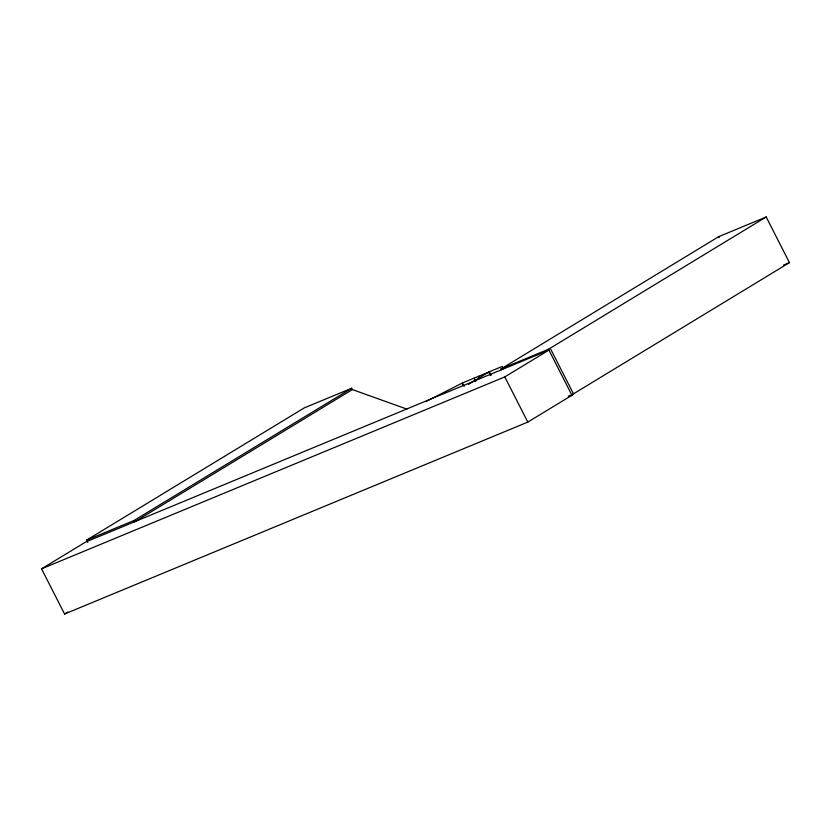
<?xml version="1.0" encoding="UTF-8"?>
<svg xmlns="http://www.w3.org/2000/svg" width="831" height="831" viewBox="0 0 831 831"><rect width="100%" height="100%" fill="white"/><g stroke="black" fill="none" stroke-linecap="round" stroke-linejoin="round"><path stroke-width="1.25" d="M87.743 542.466L86.559 540.16L304.26 407.896L351.679 388.254L352.344 389.573L406.847 409.091M41.55 568.84L85.686 542.02L548.927 350.09L504.791 376.91L41.55 568.84L64.569 614.016L527.81 422.086L571.946 395.276L548.502 349.249L501.083 368.891L501.509 369.743L507.035 366.388M86.559 540.16L133.978 520.518L351.679 388.254M352.344 389.573L134.653 521.837L133.978 520.518M64.569 614.016L67.882 612M468.372 384.441L488.981 371.924L490.706 375.311M501.083 368.891L718.773 236.627L766.192 216.984L789.45 262.627L571.759 394.891M548.502 349.249L766.192 216.984M425.721 401.643L461.984 383.205L463.137 385.47M502.412 366.346L489.241 371.8L490.976 375.197M783.519 265.089L789.45 262.627M568.373 396.262L573.608 394.091L550.776 349.29M568.394 396.74L571.946 395.276M718.773 236.627L719.21 237.479M504.791 376.91L527.81 422.086M490.519 375.425L488.794 372.039L462.462 382.946L464.186 386.332M478.521 376.298L479.664 378.552M473.992 378.167L475.716 381.554"/></g></svg>
